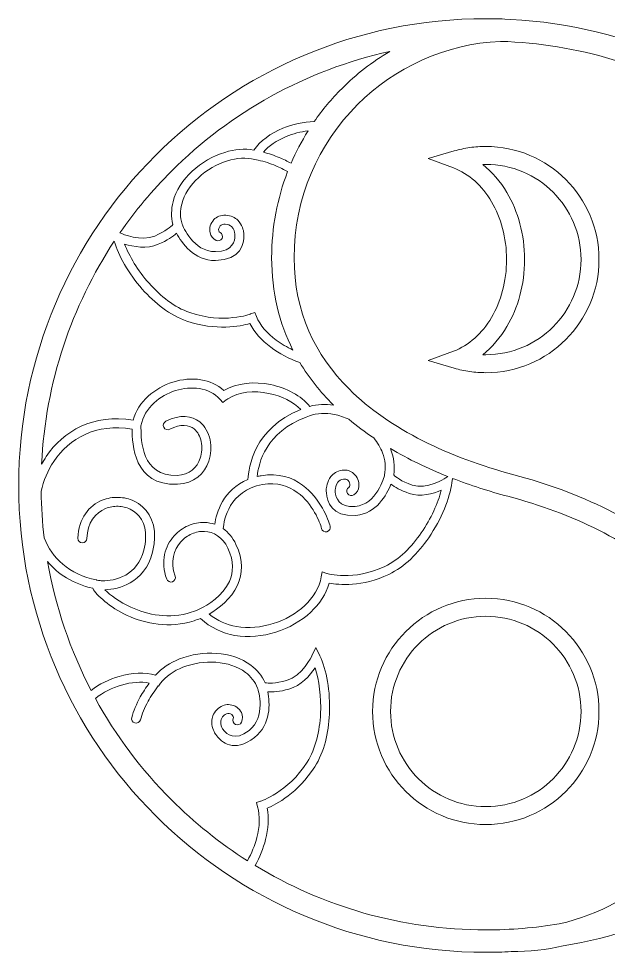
# Model space of a CAD drawing. Header units: millimetres. Extents: x -203 to 203, y -203 to 203.
# Drawn here: x -203.2 to 53.3, y -203.2 to 203.2 of the extents above; entities that cross this region are included whole.
import ezdxf

# ---------------------------------------------------------------- set-up
doc = ezdxf.new("R2010")
doc.units = ezdxf.units.MM
doc.header["$MEASUREMENT"] = 0
doc.layers.add('Layer 1', color=7, linetype='Continuous')

msp = doc.modelspace()

# ---------------------------------------------------------------- linework, layer by layer
at = {"layer": 'Layer 1', "lineweight": 9}
for points, knots in [([(0, 203.2), (2.115, 203.2), (4.2214, 203.1637), (6.3208, 203.0996), (7.0005, 203.1289), (6.3208, 203.0996), (10.8867, 202.9111), (62.6649, 200.1777), (109.3052, 178.0622), (143.6838, 143.6838), (180.4558, 106.9117), (203.2, 56.1116), (203.2, 0), (203.2, -56.1116), (180.4558, -106.9117), (143.6838, -143.6838), (114.4402, -172.9273), (76.3242, -193.2977), (33.7208, -200.4134), (26.4213, -202.0358), (18.8323, -202.8955), (11.0419, -202.9022), (7.386, -203.0983), (3.7048, -203.2), (0, -203.2), (-56.1117, -203.2), (-106.9117, -180.4558), (-143.6838, -143.6838), (-180.4558, -106.9117), (-203.2, -56.1116), (-203.2, 0), (-203.2, 56.1116), (-180.4558, 106.9117), (-143.6838, 143.6838), (-106.9116, 180.4558), (-56.1116, 203.2), (0, 203.2)], [0, 0, 0, 0, 0.08333333, 0.08333333, 0.08333333, 0.16666667, 0.16666667, 0.16666667, 0.25, 0.25, 0.25, 0.33333333, 0.33333333, 0.33333333, 0.41666667, 0.41666667, 0.41666667, 0.5, 0.5, 0.5, 0.58333333, 0.58333333, 0.58333333, 0.66666667, 0.66666667, 0.66666667, 0.75, 0.75, 0.75, 0.83333333, 0.83333333, 0.83333333, 0.91666667, 0.91666667, 0.91666667, 1, 1, 1, 1]), ([(6.3833, 193.3329), (-17.8599, 192.1927), (-39.708, 181.8982), (-55.7797, 165.8264), (-72.8408, 148.7653), (-83.3934, 125.1951), (-83.3934, 99.16), (-83.3934, 75.5364), (-74.2145, 56.7384), (-59.4925, 42.0164), (-41.6582, 24.1822), (-15.6835, 12.165), (12.1449, 4.7083), (40.75, -2.9564), (67.6251, -15.3212), (86.7047, -33.6844), (87.899, -32.2603), (89.6609, -31.0884), (92.2611, -30.6784), (96.5731, -29.9984), (98.7512, -32.251), (100.6979, -34.2643), (101.7912, -35.3951), (102.7522, -36.3889), (104.1008, -35.6452), (107.4999, -33.7707), (100.8995, -23.624), (100.8807, -23.5949), (100.2954, -22.6938), (100.5514, -21.4885), (101.4525, -20.9032), (101.4525, -20.9032), (101.4758, -20.8885), (101.4758, -20.8885), (109.5123, -15.8069), (115.2397, -21.908), (119.9901, -26.9686), (121.8341, -28.933), (123.4987, -30.7061), (124.7472, -31.1477), (125.6519, -31.4676), (126.6435, -30.4594), (127.9554, -26.7501), (128.3133, -25.7353), (129.4264, -25.2027), (130.4412, -25.5605), (130.4412, -25.5605), (130.5124, -25.5873), (130.5124, -25.5873), (130.6209, -25.6286), (131.925, -26.1417), (133.3036, -27.6053), (134.2582, -24.4837), (135.3184, -19.3626), (134.7581, -13.0544), (134.508, -10.2377), (133.7254, -8.3429), (132.681, -7.1368), (132.0484, -6.4062), (131.3102, -5.9311), (130.541, -5.6567), (129.7406, -5.3714), (128.9042, -5.2919), (128.1107, -5.3624), (126.857, -5.4737), (125.7346, -5.9363), (125.0356, -6.5415), (124.2229, -7.2447), (122.9938, -7.1559), (122.2906, -6.3432), (122.1207, -6.1468), (121.9972, -5.9262), (121.9187, -5.6945), (121.9187, -5.6945), (121.917, -5.6951), (121.917, -5.6951), (121.9019, -5.651), (116.6433, 9.2075), (130.9744, 13.4754), (131.48, 16.2323), (133.4886, 21.9428), (141.4706, 23.5976), (149.0345, 25.1657), (152.7963, 21.4425), (154.3601, 19.1028), (154.9053, 19.26), (155.5494, 19.4025), (156.2555, 19.4773), (153.5151, 25.1811), (146.9621, 36.8775), (139.3675, 36.7143), (130.3151, 36.5198), (132.1624, 27.2377), (132.1674, 27.211), (132.3652, 26.154), (131.6688, 25.1366), (130.6118, 24.9387), (130.0358, 24.8309), (129.4716, 24.9887), (129.0453, 25.3257), (123.2129, 29.4186), (119.9392, 33.6511), (118.7094, 37.5838), (118.134, 39.4243), (117.9962, 41.2027), (118.2474, 42.8792), (118.5012, 44.5738), (119.1514, 46.154), (120.1476, 47.581), (121.4113, 49.391), (123.2301, 50.9337), (125.4929, 52.1234), (125.2363, 52.4412), (125.0016, 52.7826), (124.7932, 53.1426), (124.2173, 54.1373), (123.8248, 55.2971), (123.715, 56.4962), (123.6005, 57.746), (123.7915, 59.0351), (124.3942, 60.2321), (124.8295, 61.0965), (125.4682, 61.899), (126.3477, 62.5833), (119.2098, 66.8545), (102.6869, 77.9332), (98.7965, 91.0141), (98.4933, 92.0458), (99.0839, 93.1281), (100.1156, 93.4312), (100.3469, 93.4991), (100.5808, 93.5221), (100.8078, 93.5053), (101.4767, 93.4859), (107.6566, 93.4453), (106.9274, 98.6775), (106.4801, 101.8873), (103.5431, 102.8958), (100.2337, 104.032), (96.929, 105.1665), (93.332, 106.4017), (90.5331, 109.6901), (84.2658, 117.0534), (86.1265, 122.4926), (86.1316, 122.5083), (86.4642, 123.5316), (87.5636, 124.0915), (88.5869, 123.7589), (89.1538, 123.5746), (89.5783, 123.155), (89.7878, 122.6435), (90.1431, 121.9378), (92.7957, 117.1565), (98.1697, 120.0268), (101.6225, 121.871), (98.3479, 129.2148), (95.1284, 136.4348), (93.2652, 140.6133), (91.418, 144.7557), (90.7308, 148.2268), (89.8253, 152.7995), (91.1988, 157.9654), (93.9612, 161.8217), (95.0061, 163.2805), (96.2632, 164.5682), (97.6853, 165.5838), (98.0561, 165.8486), (98.4376, 166.0941), (98.829, 166.319), (71.6158, 182.5228), (40.09, 192.2399), (6.3833, 193.3329)], [0, 0, 0, 0, 0.01754386, 0.01754386, 0.01754386, 0.03508772, 0.03508772, 0.03508772, 0.05263158, 0.05263158, 0.05263158, 0.07017544, 0.07017544, 0.07017544, 0.0877193, 0.0877193, 0.0877193, 0.10526316, 0.10526316, 0.10526316, 0.12280702, 0.12280702, 0.12280702, 0.14035088, 0.14035088, 0.14035088, 0.15789474, 0.15789474, 0.15789474, 0.1754386, 0.1754386, 0.1754386, 0.19298246, 0.19298246, 0.19298246, 0.21052632, 0.21052632, 0.21052632, 0.22807018, 0.22807018, 0.22807018, 0.24561404, 0.24561404, 0.24561404, 0.26315789, 0.26315789, 0.26315789, 0.28070175, 0.28070175, 0.28070175, 0.29824561, 0.29824561, 0.29824561, 0.31578947, 0.31578947, 0.31578947, 0.33333333, 0.33333333, 0.33333333, 0.35087719, 0.35087719, 0.35087719, 0.36842105, 0.36842105, 0.36842105, 0.38596491, 0.38596491, 0.38596491, 0.40350877, 0.40350877, 0.40350877, 0.42105263, 0.42105263, 0.42105263, 0.43859649, 0.43859649, 0.43859649, 0.45614035, 0.45614035, 0.45614035, 0.47368421, 0.47368421, 0.47368421, 0.49122807, 0.49122807, 0.49122807, 0.50877193, 0.50877193, 0.50877193, 0.52631579, 0.52631579, 0.52631579, 0.54385965, 0.54385965, 0.54385965, 0.56140351, 0.56140351, 0.56140351, 0.57894737, 0.57894737, 0.57894737, 0.59649123, 0.59649123, 0.59649123, 0.61403509, 0.61403509, 0.61403509, 0.63157895, 0.63157895, 0.63157895, 0.64912281, 0.64912281, 0.64912281, 0.66666667, 0.66666667, 0.66666667, 0.68421053, 0.68421053, 0.68421053, 0.70175439, 0.70175439, 0.70175439, 0.71929825, 0.71929825, 0.71929825, 0.73684211, 0.73684211, 0.73684211, 0.75438596, 0.75438596, 0.75438596, 0.77192982, 0.77192982, 0.77192982, 0.78947368, 0.78947368, 0.78947368, 0.80701754, 0.80701754, 0.80701754, 0.8245614, 0.8245614, 0.8245614, 0.84210526, 0.84210526, 0.84210526, 0.85964912, 0.85964912, 0.85964912, 0.87719298, 0.87719298, 0.87719298, 0.89473684, 0.89473684, 0.89473684, 0.9122807, 0.9122807, 0.9122807, 0.92982456, 0.92982456, 0.92982456, 0.94736842, 0.94736842, 0.94736842, 0.96491228, 0.96491228, 0.96491228, 0.98245614, 0.98245614, 0.98245614, 1, 1, 1, 1]), ([(-74.6433, 158.4114), (-71.0855, 163.5374), (-67.079, 168.3283), (-62.6803, 172.727), (-56.438, 178.9694), (-49.4054, 184.4215), (-41.7466, 188.9217), (-78.4078, 180.8573), (-111.1706, 162.3957), (-136.7832, 136.7832), (-145.0103, 128.556), (-152.4995, 119.591), (-159.1436, 109.9961), (-157.9308, 109.4444), (-149.9537, 106.0201), (-144.0153, 108.5803), (-139.2235, 110.6462), (-136.9861, 112.6564), (-136.0997, 113.6347), (-136.9458, 116.9724), (-136.8644, 120.2833), (-136.0607, 123.4483), (-134.791, 128.4492), (-131.7133, 133.071), (-127.6604, 136.8302), (-123.6592, 140.5413), (-118.6837, 143.429), (-113.5579, 145.0117), (-109.311, 146.3229), (-104.9448, 146.7459), (-100.91, 146.0155), (-98.2218, 149.9379), (-93.6192, 153.2964), (-88.2837, 155.5147), (-84.0324, 157.282), (-79.2822, 158.3464), (-74.6433, 158.4114)], [0, 0, 0, 0, 0.08333333, 0.08333333, 0.08333333, 0.16666667, 0.16666667, 0.16666667, 0.25, 0.25, 0.25, 0.33333333, 0.33333333, 0.33333333, 0.41666667, 0.41666667, 0.41666667, 0.5, 0.5, 0.5, 0.58333333, 0.58333333, 0.58333333, 0.66666667, 0.66666667, 0.66666667, 0.75, 0.75, 0.75, 0.83333333, 0.83333333, 0.83333333, 0.91666667, 0.91666667, 0.91666667, 1, 1, 1, 1]), ([(-84.7215, 140.2509), (-82.6098, 145.1574), (-80.1323, 149.8695), (-77.3219, 154.3517), (-80.5641, 154.0095), (-83.8078, 153.155), (-86.7892, 151.9156), (-90.8724, 150.2182), (-94.4242, 147.8247), (-96.7513, 145.0712), (-94.278, 144.4337), (-91.9903, 143.6574), (-89.892, 142.7843), (-88.026, 142.008), (-86.3013, 141.1536), (-84.7215, 140.2509)], [0, 0, 0, 0, 0.2, 0.2, 0.2, 0.4, 0.4, 0.4, 0.6, 0.6, 0.6, 0.8, 0.8, 0.8, 1, 1, 1, 1]), ([(0, 147.5821), (13.5952, 147.5821), (25.9038, 142.0712), (34.8136, 133.1614), (43.7233, 124.2516), (49.2342, 111.943), (49.2342, 98.3478), (49.2342, 84.7526), (43.7233, 72.444), (34.8136, 63.5343), (25.9038, 54.6245), (13.5953, 49.1136), (0, 49.1136), (-2.3327, 49.1136), (-4.6604, 49.2838), (-6.97, 49.6119), (-9.2631, 49.9378), (-11.5363, 50.4334), (-13.7758, 51.0853), (-13.7758, 51.0853), (-25.0989, 54.3816), (-25.0989, 54.3816), (-25.0989, 54.3816), (-14.035, 58.4814), (-14.035, 58.4814), (-7.3941, 60.9422), (-1.6204, 66.1697), (2.492, 73.1505), (6.6065, 80.1352), (9.0443, 88.8558), (9.0443, 98.3478), (9.0443, 107.8399), (6.6065, 116.5604), (2.492, 123.545), (-1.6204, 130.5258), (-7.3941, 135.7534), (-14.035, 138.2143), (-14.035, 138.2143), (-25.0989, 142.3142), (-25.0989, 142.3142), (-25.0989, 142.3142), (-13.7758, 145.6104), (-13.7758, 145.6104), (-11.5363, 146.2622), (-9.2631, 146.7578), (-6.97, 147.0837), (-4.6604, 147.4118), (-2.3327, 147.5821), (0, 147.5821)], [0, 0, 0, 0, 0.0625, 0.0625, 0.0625, 0.125, 0.125, 0.125, 0.1875, 0.1875, 0.1875, 0.25, 0.25, 0.25, 0.3125, 0.3125, 0.3125, 0.375, 0.375, 0.375, 0.4375, 0.4375, 0.4375, 0.5, 0.5, 0.5, 0.5625, 0.5625, 0.5625, 0.625, 0.625, 0.625, 0.6875, 0.6875, 0.6875, 0.75, 0.75, 0.75, 0.8125, 0.8125, 0.8125, 0.875, 0.875, 0.875, 0.9375, 0.9375, 0.9375, 1, 1, 1, 1]), ([(-83.8716, 58.9554), (-89.8064, 70.6946), (-93.1532, 84.043), (-93.1532, 99.16), (-93.1532, 112.3615), (-90.693, 124.9884), (-86.2076, 136.6084), (-87.7696, 137.5282), (-89.4972, 138.3993), (-91.3864, 139.1853), (-93.701, 140.1483), (-96.2438, 140.9817), (-99.0048, 141.6191), (-99.0048, 141.6191), (-99.035, 141.5656), (-99.035, 141.5656), (-99.035, 141.5656), (-100.4725, 141.9305), (-100.4725, 141.9305), (-104.1704, 142.8694), (-108.3332, 142.5507), (-112.4142, 141.2907), (-116.9844, 139.8796), (-121.4272, 137.2987), (-125.0068, 133.9786), (-128.5345, 130.7066), (-131.2008, 126.7332), (-132.2788, 122.4875), (-132.9917, 119.6799), (-133.0074, 116.7458), (-132.1089, 113.8156), (-131.7148, 112.7889), (-127.2433, 101.7156), (-117.6544, 101.8218), (-109.8113, 101.9087), (-109.1047, 106.6885), (-109.1273, 108.7281), (-109.1313, 109.0961), (-109.1593, 109.3992), (-109.1745, 109.5659), (-109.1745, 109.5659), (-109.178, 109.6043), (-109.178, 109.6043), (-109.2253, 110.1257), (-109.5436, 111.6114), (-110.6286, 112.6883), (-111.2201, 113.2753), (-112.079, 113.7294), (-113.3181, 113.7837), (-114.2727, 113.8256), (-115.005, 113.4959), (-115.488, 112.9992), (-115.788, 112.6908), (-115.9997, 112.3181), (-116.1139, 111.9313), (-116.2214, 111.567), (-116.2423, 111.2071), (-116.1682, 110.8975), (-116.0947, 110.5908), (-115.9059, 110.3217), (-115.5899, 110.1619), (-114.6298, 109.6777), (-114.244, 108.5067), (-114.7282, 107.5466), (-115.2124, 106.5865), (-116.3834, 106.2007), (-117.3435, 106.6849), (-118.7688, 107.4055), (-119.6191, 108.6164), (-119.9502, 109.9979), (-120.1851, 110.979), (-120.1446, 112.0326), (-119.8501, 113.0293), (-119.5625, 114.0032), (-119.0312, 114.94), (-118.2787, 115.7136), (-117.0796, 116.9465), (-115.3376, 117.7683), (-113.1504, 117.6724), (-110.7857, 117.5688), (-109.0894, 116.6455), (-107.8836, 115.4485), (-105.9553, 113.5347), (-105.389, 110.8854), (-105.3045, 109.9551), (-105.3045, 109.9551), (-105.301, 109.9167), (-105.301, 109.9167), (-105.281, 109.6986), (-105.2444, 109.3024), (-105.2386, 108.7586), (-105.203, 105.5582), (-106.2241, 98.0595), (-117.6239, 97.9331), (-126.9054, 97.8302), (-132.2701, 105.545), (-134.5209, 109.8007), (-136.0892, 108.4332), (-138.6148, 106.661), (-142.475, 104.9967), (-147.4572, 102.8489), (-153.331, 103.9427), (-157.0989, 105.0948), (-155.1217, 99.8686), (-151.3909, 93.6101), (-146.4929, 88.0448), (-141.5456, 82.4236), (-135.44, 77.5612), (-128.8103, 75.2835), (-113.9298, 70.1707), (-102.3237, 74.6573), (-102.2899, 74.6699), (-102.2899, 74.6699), (-100.5273, 75.3346), (-100.5273, 75.3346), (-100.5273, 75.3346), (-99.8042, 73.5948), (-99.8042, 73.5948), (-98.1983, 69.7312), (-95.1146, 66.234), (-91.2386, 63.3324), (-89.0005, 61.6571), (-86.5026, 60.1845), (-83.8716, 58.9554)], [0, 0, 0, 0, 0.02439024, 0.02439024, 0.02439024, 0.04878049, 0.04878049, 0.04878049, 0.07317073, 0.07317073, 0.07317073, 0.09756098, 0.09756098, 0.09756098, 0.12195122, 0.12195122, 0.12195122, 0.14634146, 0.14634146, 0.14634146, 0.17073171, 0.17073171, 0.17073171, 0.19512195, 0.19512195, 0.19512195, 0.2195122, 0.2195122, 0.2195122, 0.24390244, 0.24390244, 0.24390244, 0.26829268, 0.26829268, 0.26829268, 0.29268293, 0.29268293, 0.29268293, 0.31707317, 0.31707317, 0.31707317, 0.34146341, 0.34146341, 0.34146341, 0.36585366, 0.36585366, 0.36585366, 0.3902439, 0.3902439, 0.3902439, 0.41463415, 0.41463415, 0.41463415, 0.43902439, 0.43902439, 0.43902439, 0.46341463, 0.46341463, 0.46341463, 0.48780488, 0.48780488, 0.48780488, 0.51219512, 0.51219512, 0.51219512, 0.53658537, 0.53658537, 0.53658537, 0.56097561, 0.56097561, 0.56097561, 0.58536585, 0.58536585, 0.58536585, 0.6097561, 0.6097561, 0.6097561, 0.63414634, 0.63414634, 0.63414634, 0.65853659, 0.65853659, 0.65853659, 0.68292683, 0.68292683, 0.68292683, 0.70731707, 0.70731707, 0.70731707, 0.73170732, 0.73170732, 0.73170732, 0.75609756, 0.75609756, 0.75609756, 0.7804878, 0.7804878, 0.7804878, 0.80487805, 0.80487805, 0.80487805, 0.82926829, 0.82926829, 0.82926829, 0.85365854, 0.85365854, 0.85365854, 0.87804878, 0.87804878, 0.87804878, 0.90243902, 0.90243902, 0.90243902, 0.92682927, 0.92682927, 0.92682927, 0.95121951, 0.95121951, 0.95121951, 0.97560976, 0.97560976, 0.97560976, 1, 1, 1, 1]), ([(29.2932, 127.641), (21.7969, 135.1374), (11.4399, 139.7742), (0, 139.7742), (-0.4248, 139.7742), (-0.8468, 139.768), (-1.2657, 139.7559), (2.7987, 136.4917), (6.348, 132.324), (9.2019, 127.4794), (14.006, 119.3243), (16.8521, 109.2362), (16.8521, 98.3478), (16.8521, 87.4594), (14.006, 77.3713), (9.2019, 69.2161), (6.348, 64.3717), (2.7988, 60.2039), (-1.2657, 56.9397), (-0.8468, 56.9276), (-0.4248, 56.9215), (0, 56.9215), (11.44, 56.9215), (21.7969, 61.5583), (29.2932, 69.0546), (36.7895, 76.551), (41.4264, 86.9078), (41.4264, 98.3478), (41.4264, 109.7877), (36.7895, 120.1447), (29.2932, 127.641)], [0, 0, 0, 0, 0.1, 0.1, 0.1, 0.2, 0.2, 0.2, 0.3, 0.3, 0.3, 0.4, 0.4, 0.4, 0.5, 0.5, 0.5, 0.6, 0.6, 0.6, 0.7, 0.7, 0.7, 0.8, 0.8, 0.8, 0.9, 0.9, 0.9, 1, 1, 1, 1]), ([(-66.2055, 34.9305), (-66.2678, 34.9925), (-66.331, 35.0538), (-66.3931, 35.1158), (-71.9925, 40.7152), (-76.8751, 46.8438), (-80.8822, 53.5344), (-85.4272, 55.1313), (-89.8211, 57.4138), (-93.5717, 60.2214), (-97.4494, 63.1242), (-100.6497, 66.5983), (-102.6476, 70.4763), (-106.6862, 69.3489), (-117.3659, 67.226), (-130.0759, 71.5931), (-137.4072, 74.1119), (-144.0723, 79.3907), (-149.4208, 85.4677), (-155.4302, 92.2956), (-159.8189, 100.1985), (-161.6233, 106.326), (-180.1489, 78.2223), (-191.5387, 44.9998), (-193.2203, 9.2375), (-192.6029, 10.3947), (-191.9303, 11.5227), (-191.2038, 12.615), (-183.7681, 23.7946), (-170.745, 31.2615), (-153.4572, 28.3878), (-152.3576, 32.4343), (-149.9813, 35.9921), (-146.8541, 38.8512), (-143.8239, 41.6216), (-140.0802, 43.7376), (-136.119, 44.9986), (-132.1356, 46.2669), (-127.9169, 46.6783), (-123.9607, 46.0324), (-120.2536, 45.4271), (-116.7745, 43.9008), (-113.9158, 41.2927), (-108.2392, 44.7665), (-100.6907, 45.3553), (-93.6922, 43.927), (-86.7273, 42.5057), (-80.2267, 39.0611), (-76.6011, 34.4577), (-73.3352, 35.4007), (-69.777, 35.5113), (-66.2055, 34.9305)], [0, 0, 0, 0, 0.05882353, 0.05882353, 0.05882353, 0.11764706, 0.11764706, 0.11764706, 0.17647059, 0.17647059, 0.17647059, 0.23529412, 0.23529412, 0.23529412, 0.29411765, 0.29411765, 0.29411765, 0.35294118, 0.35294118, 0.35294118, 0.41176471, 0.41176471, 0.41176471, 0.47058824, 0.47058824, 0.47058824, 0.52941176, 0.52941176, 0.52941176, 0.58823529, 0.58823529, 0.58823529, 0.64705882, 0.64705882, 0.64705882, 0.70588235, 0.70588235, 0.70588235, 0.76470588, 0.76470588, 0.76470588, 0.82352941, 0.82352941, 0.82352941, 0.88235294, 0.88235294, 0.88235294, 0.94117647, 0.94117647, 0.94117647, 1, 1, 1, 1]), ([(-193.4239, -2.5268), (-193.3362, -9.3748), (-192.8903, -16.1363), (-192.1083, -22.795), (-188.7269, -31.5196), (-181.34, -38.6652), (-169.3282, -41.1223), (-169.2692, -41.1312), (-169.21, -41.1427), (-169.1508, -41.1573), (-169.1508, -41.1573), (-169.1116, -41.1669), (-169.1116, -41.1669), (-169.1116, -41.1669), (-168.4606, -41.2985), (-168.4606, -41.2985), (-167.994, -41.3756), (-167.4693, -41.4295), (-166.8984, -41.4536), (-164.0503, -41.5743), (-160.1725, -40.9825), (-156.6596, -38.9736), (-153.1983, -36.9943), (-150.0948, -33.6058), (-148.7222, -28.1028), (-148.3243, -26.5073), (-148.0681, -24.7424), (-147.9855, -22.793), (-147.7145, -16.397), (-150.6898, -12.2167), (-154.6878, -10.2998), (-156.319, -9.5177), (-158.1219, -9.0996), (-159.9476, -9.0505), (-161.7783, -9.0011), (-163.6331, -9.3242), (-165.3621, -10.024), (-169.7829, -11.8134), (-173.3547, -16.1298), (-173.5439, -23.0678), (-173.5692, -24.1416), (-174.4603, -24.9916), (-175.5341, -24.9664), (-176.6078, -24.9411), (-177.4579, -24.05), (-177.4326, -22.9762), (-177.1939, -14.2265), (-172.5624, -8.7316), (-166.8261, -6.4098), (-164.6085, -5.5121), (-162.2207, -5.0981), (-159.856, -5.1618), (-157.4863, -5.2256), (-155.14, -5.7712), (-153.0103, -6.7923), (-147.704, -9.3365), (-143.7499, -14.7578), (-144.0968, -22.9455), (-144.1916, -25.1841), (-144.4849, -27.2074), (-144.9403, -29.0331), (-146.6163, -35.7529), (-150.4449, -39.9129), (-154.7228, -42.3591), (-158.4057, -44.4652), (-162.4253, -45.2762), (-165.669, -45.3539), (-163.364, -47.7421), (-159.4078, -50.6724), (-154.3796, -52.9932), (-147.1283, -56.34), (-137.7664, -58.261), (-128.116, -55.169), (-126.8802, -54.773), (-125.6446, -54.2979), (-124.4136, -53.7368), (-124.4136, -53.7368), (-124.3983, -53.7298), (-124.3983, -53.7298), (-121.0147, -52.1047), (-114.4342, -48.0516), (-111.562, -41.7295), (-109.8047, -37.8615), (-109.4579, -33.0666), (-112.1901, -27.3406), (-114.5673, -22.3584), (-118.4482, -20.1325), (-122.3771, -19.981), (-124.2425, -19.9092), (-126.1302, -20.2908), (-127.8862, -21.0563), (-129.6611, -21.8298), (-131.294, -22.9884), (-132.6297, -24.4609), (-135.7981, -27.9539), (-137.3144, -33.2562), (-135.1313, -39.4505), (-134.7734, -40.4653), (-135.3059, -41.5783), (-136.3208, -41.9362), (-137.3356, -42.2941), (-138.4486, -41.7616), (-138.8065, -40.7468), (-141.5304, -33.0181), (-139.5632, -26.3194), (-135.512, -21.8533), (-133.7942, -19.9597), (-131.7049, -18.4743), (-129.4417, -17.4879), (-127.1598, -16.4932), (-124.6927, -15.9979), (-122.2398, -16.0923), (-120.7795, -16.1486), (-119.3281, -16.4098), (-117.9268, -16.8932), (-117.1731, -11.9002), (-114.3102, -1.7909), (-103.4459, 2.6321), (-103.2172, 7.6974), (-100.9141, 24.9346), (-80.5317, 33.0627), (-83.7127, 36.4376), (-88.8924, 38.9764), (-94.4698, 40.1146), (-100.733, 41.3928), (-107.4131, 40.8785), (-112.2167, 37.7651), (-112.4807, 37.594), (-112.7406, 37.4138), (-112.9957, 37.2244), (-112.9957, 37.2244), (-114.4031, 36.1799), (-114.4031, 36.1799), (-114.4031, 36.1799), (-115.5882, 37.4761), (-115.5882, 37.4761), (-118.008, 40.1227), (-121.1668, 41.6312), (-124.5859, 42.1894), (-127.9348, 42.7361), (-131.5304, 42.3801), (-134.9447, 41.293), (-138.3811, 40.1991), (-141.6198, 38.3716), (-144.231, 35.9842), (-147.1861, 33.2824), (-149.3269, 29.8652), (-150.0059, 25.9982), (-149.9996, 25.7394), (-149.9973, 25.3944), (-149.9948, 24.9925), (-149.9628, 19.9499), (-149.8605, 3.9081), (-134.2991, 4.4196), (-128.8714, 4.5979), (-125.5746, 7.8727), (-124.2254, 11.8292), (-123.4223, 14.1841), (-123.285, 16.7706), (-123.7773, 19.1129), (-124.2502, 21.3629), (-125.3001, 23.3584), (-126.8893, 24.6405), (-129.165, 26.4763), (-132.7025, 26.87), (-137.4648, 24.4592), (-138.4249, 23.975), (-139.596, 24.3608), (-140.0801, 25.3208), (-140.5643, 26.2809), (-140.1785, 27.452), (-139.2184, 27.9362), (-132.8488, 31.1607), (-127.8538, 30.4216), (-124.4494, 27.6752), (-122.1256, 25.8006), (-120.6156, 23.002), (-119.9649, 19.906), (-119.3335, 16.9022), (-119.5081, 13.5899), (-120.535, 10.5788), (-122.3648, 5.2131), (-126.8299, 0.7723), (-134.1771, 0.5308), (-153.2476, -0.0958), (-153.8278, 18.0566), (-153.8802, 24.5138), (-169.5304, 27.1816), (-181.2815, 20.4994), (-187.9555, 10.4647), (-190.5731, 6.5289), (-192.4196, 2.0792), (-193.4239, -2.5268)], [0, 0, 0, 0, 0.015625, 0.015625, 0.015625, 0.03125, 0.03125, 0.03125, 0.046875, 0.046875, 0.046875, 0.0625, 0.0625, 0.0625, 0.078125, 0.078125, 0.078125, 0.09375, 0.09375, 0.09375, 0.109375, 0.109375, 0.109375, 0.125, 0.125, 0.125, 0.140625, 0.140625, 0.140625, 0.15625, 0.15625, 0.15625, 0.171875, 0.171875, 0.171875, 0.1875, 0.1875, 0.1875, 0.203125, 0.203125, 0.203125, 0.21875, 0.21875, 0.21875, 0.234375, 0.234375, 0.234375, 0.25, 0.25, 0.25, 0.265625, 0.265625, 0.265625, 0.28125, 0.28125, 0.28125, 0.296875, 0.296875, 0.296875, 0.3125, 0.3125, 0.3125, 0.328125, 0.328125, 0.328125, 0.34375, 0.34375, 0.34375, 0.359375, 0.359375, 0.359375, 0.375, 0.375, 0.375, 0.390625, 0.390625, 0.390625, 0.40625, 0.40625, 0.40625, 0.421875, 0.421875, 0.421875, 0.4375, 0.4375, 0.4375, 0.453125, 0.453125, 0.453125, 0.46875, 0.46875, 0.46875, 0.484375, 0.484375, 0.484375, 0.5, 0.5, 0.5, 0.515625, 0.515625, 0.515625, 0.53125, 0.53125, 0.53125, 0.546875, 0.546875, 0.546875, 0.5625, 0.5625, 0.5625, 0.578125, 0.578125, 0.578125, 0.59375, 0.59375, 0.59375, 0.609375, 0.609375, 0.609375, 0.625, 0.625, 0.625, 0.640625, 0.640625, 0.640625, 0.65625, 0.65625, 0.65625, 0.671875, 0.671875, 0.671875, 0.6875, 0.6875, 0.6875, 0.703125, 0.703125, 0.703125, 0.71875, 0.71875, 0.71875, 0.734375, 0.734375, 0.734375, 0.75, 0.75, 0.75, 0.765625, 0.765625, 0.765625, 0.78125, 0.78125, 0.78125, 0.796875, 0.796875, 0.796875, 0.8125, 0.8125, 0.8125, 0.828125, 0.828125, 0.828125, 0.84375, 0.84375, 0.84375, 0.859375, 0.859375, 0.859375, 0.875, 0.875, 0.875, 0.890625, 0.890625, 0.890625, 0.90625, 0.90625, 0.90625, 0.921875, 0.921875, 0.921875, 0.9375, 0.9375, 0.9375, 0.953125, 0.953125, 0.953125, 0.96875, 0.96875, 0.96875, 0.984375, 0.984375, 0.984375, 1, 1, 1, 1]), ([(-48.766, 20.6838), (-52.542, 23.2406), (-56.145, 25.9547), (-59.5478, 28.8309), (-61.626, 29.7808), (-63.7823, 30.4905), (-65.935, 30.9189), (-69.7044, 31.6691), (-73.4342, 31.5515), (-76.6601, 30.3389), (-76.6601, 30.3389), (-78.1265, 29.7876), (-78.1265, 29.7876), (-78.1265, 29.7876), (-78.1422, 29.8119), (-78.1422, 29.8119), (-95.6744, 23.273), (-98.8932, 9.5762), (-99.4614, 3.8944), (-98.9072, 4.0253), (-98.3382, 4.1444), (-97.7504, 4.2482), (-90.2054, 5.5794), (-84.2535, 3.5188), (-79.6849, 0.1498), (-72.069, -5.4667), (-68.42, -14.7994), (-67.6689, -17.7348), (-67.4036, -18.7791), (-68.0352, -19.8409), (-69.0795, -20.1062), (-70.1238, -20.3714), (-71.1856, -19.7399), (-71.4509, -18.6956), (-72.1113, -16.1148), (-75.3148, -7.9127), (-81.9877, -2.9917), (-85.7873, -0.1896), (-90.7544, 1.5212), (-97.0793, 0.4051), (-111.7063, -2.1757), (-113.9141, -15.0069), (-114.2479, -18.7868), (-112.0582, -20.3412), (-110.128, -22.602), (-108.6674, -25.663), (-105.3556, -32.6038), (-105.8194, -38.5114), (-108.0088, -43.3307), (-110.7678, -49.4035), (-116.2991, -53.6199), (-120.3217, -55.9607), (-116.8866, -58.9058), (-112.7932, -60.6545), (-108.4608, -61.4021), (-103.2667, -62.2983), (-97.726, -61.7653), (-92.54, -60.1341), (-87.3468, -58.5007), (-82.5293, -55.7718), (-78.7874, -52.2791), (-75.0236, -48.7659), (-72.3661, -44.4886), (-71.5579, -39.8048), (-71.5579, -39.8048), (-71.1854, -37.646), (-71.1854, -37.646), (-71.1854, -37.646), (-69.0874, -38.2645), (-69.0874, -38.2645), (-69.0541, -38.2742), (-57.6038, -41.7624), (-43.8637, -35.1982), (-37.728, -32.2669), (-32.3093, -26.7417), (-28.0595, -20.546), (-23.8315, -14.3823), (-20.7902, -7.6127), (-19.3516, -2.0717), (-22.8916, -3.5903), (-28.3935, -5.1993), (-33.3441, -3.4709), (-37.0941, -2.1617), (-39.6368, -0.6369), (-41.268, 0.5952), (-43.0797, -3.974), (-47.563, -12.248), (-56.467, -13.0028), (-67.3126, -13.9222), (-69.0631, -6.6009), (-69.3464, -3.2581), (-69.3911, -2.7313), (-69.3906, -2.2234), (-69.3903, -1.9538), (-69.3903, -1.9538), (-69.3979, -1.9538), (-69.3979, -1.9538), (-69.3979, -1.9538), (-69.3979, -1.914), (-69.3979, -1.914), (-69.3979, -0.9728), (-69.0881, 1.7404), (-67.4214, 3.8547), (-66.361, 5.2001), (-64.7954, 6.3105), (-62.4976, 6.6415), (-60.4811, 6.9318), (-58.7805, 6.3305), (-57.5154, 5.2751), (-56.6634, 4.5643), (-56.0238, 3.6526), (-55.6309, 2.676), (-55.2303, 1.6797), (-55.0749, 0.6027), (-55.1998, -0.416), (-55.3762, -1.8545), (-56.0865, -3.1818), (-57.4174, -4.0683), (-58.3143, -4.662), (-59.523, -4.4162), (-60.1167, -3.5193), (-60.7103, -2.6224), (-60.4646, -1.4137), (-59.5677, -0.82), (-59.2767, -0.6263), (-59.1176, -0.3052), (-59.0733, 0.0568), (-59.0274, 0.4315), (-59.0892, 0.8394), (-59.2452, 1.2272), (-59.409, 1.6345), (-59.666, 2.0066), (-60.001, 2.286), (-60.4731, 2.6798), (-61.1336, 2.9005), (-61.9485, 2.7832), (-63.0884, 2.6191), (-63.8503, 2.0871), (-64.3562, 1.4452), (-65.3155, 0.2282), (-65.4939, -1.3611), (-65.4939, -1.914), (-65.4939, -1.914), (-65.4939, -1.9538), (-65.4939, -1.9538), (-65.4939, -1.9538), (-65.5015, -1.9538), (-65.5015, -1.9538), (-65.5017, -2.1138), (-65.5019, -2.416), (-65.4577, -2.9378), (-65.277, -5.0697), (-64.1177, -9.7355), (-56.7873, -9.114), (-47.5053, -8.3272), (-44.2346, 3.815), (-44.0539, 4.5129), (-43.3975, 7.885), (-43.7761, 11.1484), (-44.909, 14.1619), (-45.7871, 16.4979), (-47.115, 18.693), (-48.766, 20.6838)], [0, 0, 0, 0, 0.01851852, 0.01851852, 0.01851852, 0.03703704, 0.03703704, 0.03703704, 0.05555556, 0.05555556, 0.05555556, 0.07407407, 0.07407407, 0.07407407, 0.09259259, 0.09259259, 0.09259259, 0.11111111, 0.11111111, 0.11111111, 0.12962963, 0.12962963, 0.12962963, 0.14814815, 0.14814815, 0.14814815, 0.16666667, 0.16666667, 0.16666667, 0.18518519, 0.18518519, 0.18518519, 0.2037037, 0.2037037, 0.2037037, 0.22222222, 0.22222222, 0.22222222, 0.24074074, 0.24074074, 0.24074074, 0.25925926, 0.25925926, 0.25925926, 0.27777778, 0.27777778, 0.27777778, 0.2962963, 0.2962963, 0.2962963, 0.31481481, 0.31481481, 0.31481481, 0.33333333, 0.33333333, 0.33333333, 0.35185185, 0.35185185, 0.35185185, 0.37037037, 0.37037037, 0.37037037, 0.38888889, 0.38888889, 0.38888889, 0.40740741, 0.40740741, 0.40740741, 0.42592593, 0.42592593, 0.42592593, 0.44444444, 0.44444444, 0.44444444, 0.46296296, 0.46296296, 0.46296296, 0.48148148, 0.48148148, 0.48148148, 0.5, 0.5, 0.5, 0.51851852, 0.51851852, 0.51851852, 0.53703704, 0.53703704, 0.53703704, 0.55555556, 0.55555556, 0.55555556, 0.57407407, 0.57407407, 0.57407407, 0.59259259, 0.59259259, 0.59259259, 0.61111111, 0.61111111, 0.61111111, 0.62962963, 0.62962963, 0.62962963, 0.64814815, 0.64814815, 0.64814815, 0.66666667, 0.66666667, 0.66666667, 0.68518519, 0.68518519, 0.68518519, 0.7037037, 0.7037037, 0.7037037, 0.72222222, 0.72222222, 0.72222222, 0.74074074, 0.74074074, 0.74074074, 0.75925926, 0.75925926, 0.75925926, 0.77777778, 0.77777778, 0.77777778, 0.7962963, 0.7962963, 0.7962963, 0.81481481, 0.81481481, 0.81481481, 0.83333333, 0.83333333, 0.83333333, 0.85185185, 0.85185185, 0.85185185, 0.87037037, 0.87037037, 0.87037037, 0.88888889, 0.88888889, 0.88888889, 0.90740741, 0.90740741, 0.90740741, 0.92592593, 0.92592593, 0.92592593, 0.94444444, 0.94444444, 0.94444444, 0.96296296, 0.96296296, 0.96296296, 0.98148148, 0.98148148, 0.98148148, 1, 1, 1, 1]), ([(-16.4876, 3.8911), (-25.27, 7.3893), (-33.6676, 11.4298), (-41.4688, 16.0588), (-41.3986, 15.8846), (-41.3302, 15.7099), (-41.2642, 15.5344), (-39.9815, 12.1221), (-39.4929, 8.4469), (-40.073, 4.6463), (-39.1543, 3.7357), (-36.8425, 1.8729), (-32.063, 0.2043), (-25.7444, -2.0016), (-17.7224, 3.1134), (-17.6992, 3.128), (-17.6992, 3.128), (-16.4876, 3.8911), (-16.4876, 3.8911)], [0, 0, 0, 0, 0.16666667, 0.16666667, 0.16666667, 0.33333333, 0.33333333, 0.33333333, 0.5, 0.5, 0.5, 0.66666667, 0.66666667, 0.66666667, 0.83333333, 0.83333333, 0.83333333, 1, 1, 1, 1]), ([(31.9094, -190.8204), (49.5503, -186.8433), (65.3024, -177.9504), (77.6358, -165.6463), (94.6502, -148.6718), (105.1668, -125.1887), (105.1668, -99.16), (105.1668, -75.5364), (95.9879, -56.7384), (81.2659, -42.0164), (63.4317, -24.1822), (37.4569, -12.165), (9.6286, -4.7083), (1.3986, -2.5031), (-6.6883, 0.0911), (-14.4874, 3.1054), (-14.4874, 3.1054), (-14.7331, 1.2294), (-14.7331, 1.2294), (-15.5904, -5.3192), (-19.2476, -14.5864), (-24.8418, -22.742), (-29.4363, -29.44), (-35.3675, -35.4482), (-42.1862, -38.7057), (-53.7315, -44.2214), (-63.9579, -43.2383), (-68.1574, -42.4626), (-69.4453, -47.2368), (-72.2984, -51.5505), (-76.1339, -55.1307), (-80.2991, -59.0187), (-85.64, -62.0495), (-91.381, -63.8552), (-97.129, -65.6631), (-103.2989, -66.2489), (-109.1164, -65.2452), (-114.6305, -64.2937), (-119.8252, -61.9218), (-124.0585, -57.823), (-125.0192, -58.2203), (-125.9757, -58.57), (-126.9265, -58.8746), (-137.6776, -62.3194), (-148.0263, -60.2165), (-156.0112, -56.5312), (-163.6733, -52.9947), (-169.2655, -47.8605), (-170.9861, -44.7417), (-179.6857, -42.7797), (-186.1629, -38.5761), (-190.6123, -33.1183), (-187.1802, -53.01), (-180.7114, -71.8619), (-171.6984, -89.1791), (-168.0932, -86.4322), (-163.826, -84.3647), (-159.511, -83.1163), (-153.953, -81.5082), (-148.2592, -81.2483), (-143.7139, -82.626), (-141.0191, -79.5286), (-137.3494, -77.1274), (-133.2212, -75.4969), (-128.2369, -73.5282), (-122.551, -72.6709), (-117.107, -73.0646), (-111.5933, -73.4632), (-106.2998, -75.1461), (-102.1777, -78.257), (-99.5653, -80.2287), (-97.4284, -82.762), (-96.0027, -85.8918), (-94.6918, -86.1011), (-91.6851, -86.2683), (-86.6628, -84.886), (-79.9206, -83.0302), (-75.6908, -74.194), (-75.6785, -74.1687), (-75.6785, -74.1687), (-73.9136, -70.5366), (-73.9136, -70.5366), (-73.9136, -70.5366), (-72.171, -74.1763), (-72.171, -74.1763), (-69.3775, -80.011), (-67.5482, -89.669), (-68.0029, -99.5302), (-68.3759, -107.6195), (-70.2748, -115.9073), (-74.4178, -122.4539), (-81.61, -133.8193), (-91.2691, -138.8424), (-95.124, -140.4879), (-94.2568, -144.7652), (-94.5802, -149.4751), (-95.7894, -154.1602), (-96.7798, -157.9981), (-98.3646, -161.8303), (-100.3717, -165.395), (-71.1098, -183.1909), (-36.752, -193.4402), (0, -193.4402), (10.8692, -193.4402), (21.5291, -192.5437), (31.9094, -190.8204)], [0, 0, 0, 0, 0.02857143, 0.02857143, 0.02857143, 0.05714286, 0.05714286, 0.05714286, 0.08571429, 0.08571429, 0.08571429, 0.11428571, 0.11428571, 0.11428571, 0.14285714, 0.14285714, 0.14285714, 0.17142857, 0.17142857, 0.17142857, 0.2, 0.2, 0.2, 0.22857143, 0.22857143, 0.22857143, 0.25714286, 0.25714286, 0.25714286, 0.28571429, 0.28571429, 0.28571429, 0.31428571, 0.31428571, 0.31428571, 0.34285714, 0.34285714, 0.34285714, 0.37142857, 0.37142857, 0.37142857, 0.4, 0.4, 0.4, 0.42857143, 0.42857143, 0.42857143, 0.45714286, 0.45714286, 0.45714286, 0.48571429, 0.48571429, 0.48571429, 0.51428571, 0.51428571, 0.51428571, 0.54285714, 0.54285714, 0.54285714, 0.57142857, 0.57142857, 0.57142857, 0.6, 0.6, 0.6, 0.62857143, 0.62857143, 0.62857143, 0.65714286, 0.65714286, 0.65714286, 0.68571429, 0.68571429, 0.68571429, 0.71428571, 0.71428571, 0.71428571, 0.74285714, 0.74285714, 0.74285714, 0.77142857, 0.77142857, 0.77142857, 0.8, 0.8, 0.8, 0.82857143, 0.82857143, 0.82857143, 0.85714286, 0.85714286, 0.85714286, 0.88571429, 0.88571429, 0.88571429, 0.91428571, 0.91428571, 0.91428571, 0.94285714, 0.94285714, 0.94285714, 0.97142857, 0.97142857, 0.97142857, 1, 1, 1, 1]), ([(-0.0001, -49.1138), (13.5952, -49.1138), (25.9037, -54.6247), (34.8136, -63.5345), (43.7233, -72.4442), (49.2342, -84.7527), (49.2342, -98.348), (49.2342, -111.9433), (43.7233, -124.2518), (34.8136, -133.1616), (25.9037, -142.0714), (13.5952, -147.5822), (-0.0001, -147.5822), (-13.5954, -147.5822), (-25.9039, -142.0714), (-34.8137, -133.1616), (-43.7234, -124.2518), (-49.2343, -111.9433), (-49.2343, -98.348), (-49.2343, -84.7528), (-43.7234, -72.4442), (-34.8137, -63.5345), (-25.904, -54.6248), (-13.5955, -49.1138), (-0.0001, -49.1138)], [0, 0, 0, 0, 0.125, 0.125, 0.125, 0.25, 0.25, 0.25, 0.375, 0.375, 0.375, 0.5, 0.5, 0.5, 0.625, 0.625, 0.625, 0.75, 0.75, 0.75, 0.875, 0.875, 0.875, 1, 1, 1, 1]), ([(29.2932, -69.0548), (21.7968, -61.5584), (11.4399, -56.9217), (-0.0001, -56.9217), (-11.4402, -56.9217), (-21.797, -61.5585), (-29.2933, -69.0548), (-36.7896, -76.5512), (-41.4264, -86.9081), (-41.4264, -98.348), (-41.4264, -109.788), (-36.7896, -120.1449), (-29.2933, -127.6412), (-21.7969, -135.1377), (-11.44, -139.7744), (-0.0001, -139.7744), (11.4399, -139.7744), (21.7968, -135.1377), (29.2932, -127.6412), (36.7895, -120.1449), (41.4264, -109.788), (41.4264, -98.348), (41.4264, -86.9079), (36.7895, -76.5512), (29.2932, -69.0548)], [0, 0, 0, 0, 0.125, 0.125, 0.125, 0.25, 0.25, 0.25, 0.375, 0.375, 0.375, 0.5, 0.5, 0.5, 0.625, 0.625, 0.625, 0.75, 0.75, 0.75, 0.875, 0.875, 0.875, 1, 1, 1, 1]), ([(-169.8401, -92.6647), (-160.947, -108.9298), (-149.7876, -123.7788), (-136.7832, -136.7832), (-126.7757, -146.7906), (-115.6751, -155.7045), (-103.6785, -163.3351), (-101.8705, -160.1028), (-100.4459, -156.6475), (-99.5561, -153.1994), (-98.3447, -148.5054), (-98.1243, -143.8462), (-99.2866, -139.8299), (-99.2866, -139.8299), (-99.8109, -138.018), (-99.8109, -138.018), (-99.8109, -138.018), (-98.0209, -137.4357), (-98.0209, -137.4357), (-97.9866, -137.4246), (-86.1186, -133.665), (-77.7117, -120.3799), (-73.9607, -114.4525), (-72.2364, -106.8405), (-71.8916, -99.3626), (-71.5497, -91.9497), (-72.553, -84.7278), (-74.2797, -79.4118), (-76.5003, -82.6678), (-80.4025, -87.1956), (-85.6411, -88.6375), (-89.6882, -89.7514), (-92.7619, -89.9494), (-94.8379, -89.8645), (-93.9335, -94.5916), (-93.2963, -103.9687), (-100.6133, -109.701), (-109.5815, -116.7268), (-115.0711, -111.5082), (-117.0467, -108.9865), (-117.3974, -108.5388), (-117.6053, -108.2247), (-117.7195, -108.0518), (-117.7195, -108.0518), (-117.7404, -108.0192), (-117.7404, -108.0192), (-118.2565, -107.2412), (-119.4708, -104.8211), (-119.1634, -102.1243), (-118.971, -100.4353), (-118.2238, -98.6526), (-116.4414, -97.0909), (-114.7911, -95.6448), (-112.92, -95.1947), (-111.2188, -95.4062), (-110.1464, -95.5394), (-109.1453, -95.9384), (-108.3113, -96.5186), (-107.4551, -97.1144), (-106.7625, -97.9129), (-106.3318, -98.8264), (-105.7259, -100.1119), (-105.6322, -101.5885), (-106.2932, -103.0413), (-106.7395, -104.0225), (-107.8969, -104.456), (-108.878, -104.0097), (-109.8592, -103.5634), (-110.2927, -102.4061), (-109.8464, -101.4249), (-109.6994, -101.1019), (-109.7201, -100.7738), (-109.8545, -100.4887), (-109.9898, -100.2017), (-110.2293, -99.9357), (-110.5377, -99.721), (-110.8684, -99.4909), (-111.2659, -99.3326), (-111.6916, -99.2797), (-112.3845, -99.1936), (-113.1645, -99.3924), (-113.8794, -100.0188), (-114.8102, -100.8343), (-115.1958, -101.7243), (-115.2899, -102.5514), (-115.4633, -104.0727), (-114.7819, -105.4324), (-114.4926, -105.8692), (-114.4926, -105.8692), (-114.4712, -105.9016), (-114.4712, -105.9016), (-114.3724, -106.051), (-114.1928, -106.3225), (-113.9815, -106.5923), (-112.7253, -108.1957), (-109.1882, -111.4777), (-103.0076, -106.6358), (-95.4258, -100.6962), (-98.9487, -89.1567), (-99.2481, -88.2265), (-100.3823, -85.3795), (-102.2244, -83.1051), (-104.5261, -81.368), (-108.019, -78.732), (-112.5826, -77.3003), (-117.3815, -76.9533), (-122.2503, -76.6013), (-127.3335, -77.3672), (-131.7877, -79.1264), (-135.7654, -80.6973), (-139.2141, -83.0503), (-141.5073, -86.089), (-141.5073, -86.089), (-142.4035, -87.2764), (-142.4035, -87.2764), (-142.4035, -87.2764), (-142.4544, -87.256), (-142.4544, -87.256), (-144.2244, -89.4954), (-145.687, -91.7304), (-146.8791, -93.9079), (-148.4333, -96.7472), (-149.5394, -99.4986), (-150.2741, -102.0418), (-150.5731, -103.0735), (-151.6519, -103.6675), (-152.6836, -103.3686), (-153.7153, -103.0696), (-154.3093, -101.9908), (-154.0104, -100.9591), (-153.2024, -98.1625), (-151.9916, -95.1467), (-150.295, -92.0475), (-149.196, -90.04), (-147.8978, -88.0012), (-146.3791, -85.9688), (-149.9203, -85.2738), (-154.1867, -85.6254), (-158.4283, -86.8526), (-162.5122, -88.0341), (-166.5337, -90.0211), (-169.8401, -92.6647)], [0, 0, 0, 0, 0.0212766, 0.0212766, 0.0212766, 0.04255319, 0.04255319, 0.04255319, 0.06382979, 0.06382979, 0.06382979, 0.08510638, 0.08510638, 0.08510638, 0.10638298, 0.10638298, 0.10638298, 0.12765957, 0.12765957, 0.12765957, 0.14893617, 0.14893617, 0.14893617, 0.17021277, 0.17021277, 0.17021277, 0.19148936, 0.19148936, 0.19148936, 0.21276596, 0.21276596, 0.21276596, 0.23404255, 0.23404255, 0.23404255, 0.25531915, 0.25531915, 0.25531915, 0.27659574, 0.27659574, 0.27659574, 0.29787234, 0.29787234, 0.29787234, 0.31914894, 0.31914894, 0.31914894, 0.34042553, 0.34042553, 0.34042553, 0.36170213, 0.36170213, 0.36170213, 0.38297872, 0.38297872, 0.38297872, 0.40425532, 0.40425532, 0.40425532, 0.42553191, 0.42553191, 0.42553191, 0.44680851, 0.44680851, 0.44680851, 0.46808511, 0.46808511, 0.46808511, 0.4893617, 0.4893617, 0.4893617, 0.5106383, 0.5106383, 0.5106383, 0.53191489, 0.53191489, 0.53191489, 0.55319149, 0.55319149, 0.55319149, 0.57446809, 0.57446809, 0.57446809, 0.59574468, 0.59574468, 0.59574468, 0.61702128, 0.61702128, 0.61702128, 0.63829787, 0.63829787, 0.63829787, 0.65957447, 0.65957447, 0.65957447, 0.68085106, 0.68085106, 0.68085106, 0.70212766, 0.70212766, 0.70212766, 0.72340426, 0.72340426, 0.72340426, 0.74468085, 0.74468085, 0.74468085, 0.76595745, 0.76595745, 0.76595745, 0.78723404, 0.78723404, 0.78723404, 0.80851064, 0.80851064, 0.80851064, 0.82978723, 0.82978723, 0.82978723, 0.85106383, 0.85106383, 0.85106383, 0.87234043, 0.87234043, 0.87234043, 0.89361702, 0.89361702, 0.89361702, 0.91489362, 0.91489362, 0.91489362, 0.93617021, 0.93617021, 0.93617021, 0.95744681, 0.95744681, 0.95744681, 0.9787234, 0.9787234, 0.9787234, 1, 1, 1, 1])]:
    msp.add_open_spline(points, degree=3, knots=knots, dxfattribs=at)

doc.saveas('drawing.dxf')
